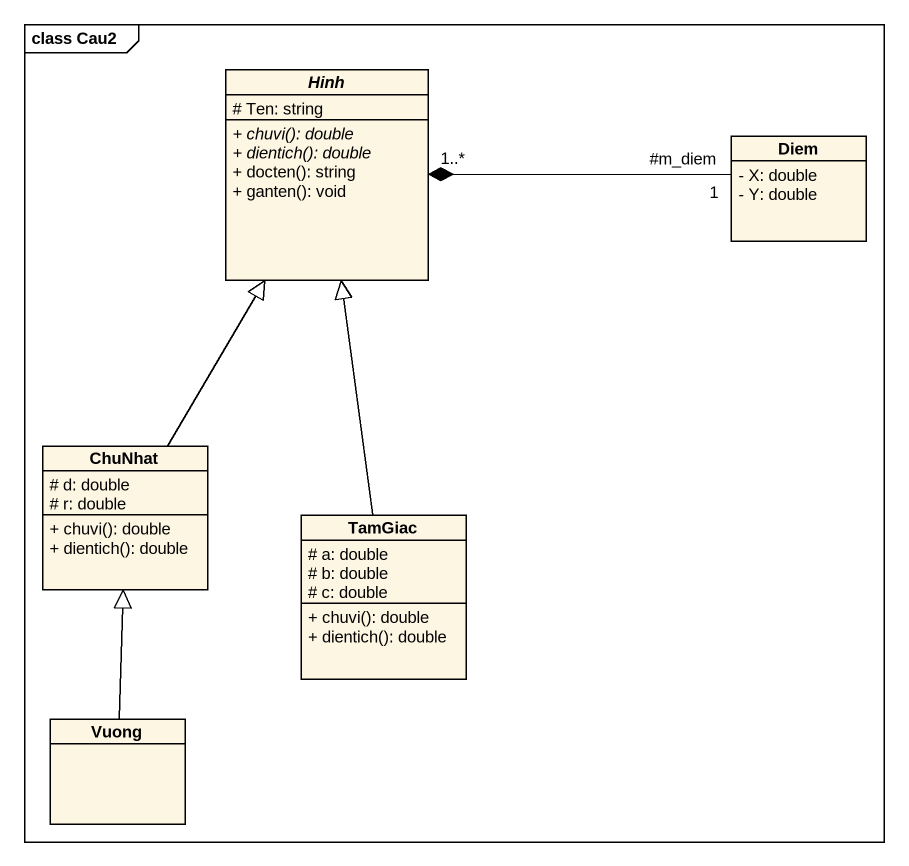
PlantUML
@startuml
mainframe class Cau2
hide circle
hide empty members
skinparam classAttributeIconSize 0
abstract class Hinh {
  # Ten: string
  {abstract} + chuvi(): double
  {abstract} + dientich(): double
  + docten(): string
  + ganten(): void
}
class Diem {
  - X: double
  - Y: double
}
class ChuNhat {
  # d: double
  # r: double
  + chuvi(): double
  + dientich(): double
}
class TamGiac {
  # a: double
  # b: double
  # c: double
  + chuvi(): double
  + dientich(): double
}
class Vuong
Diem "#m_diem\n1" -left-* "1..*" Hinh
ChuNhat -up-|> Hinh
TamGiac -up-|> Hinh
Vuong -up-|> ChuNhat
@enduml
